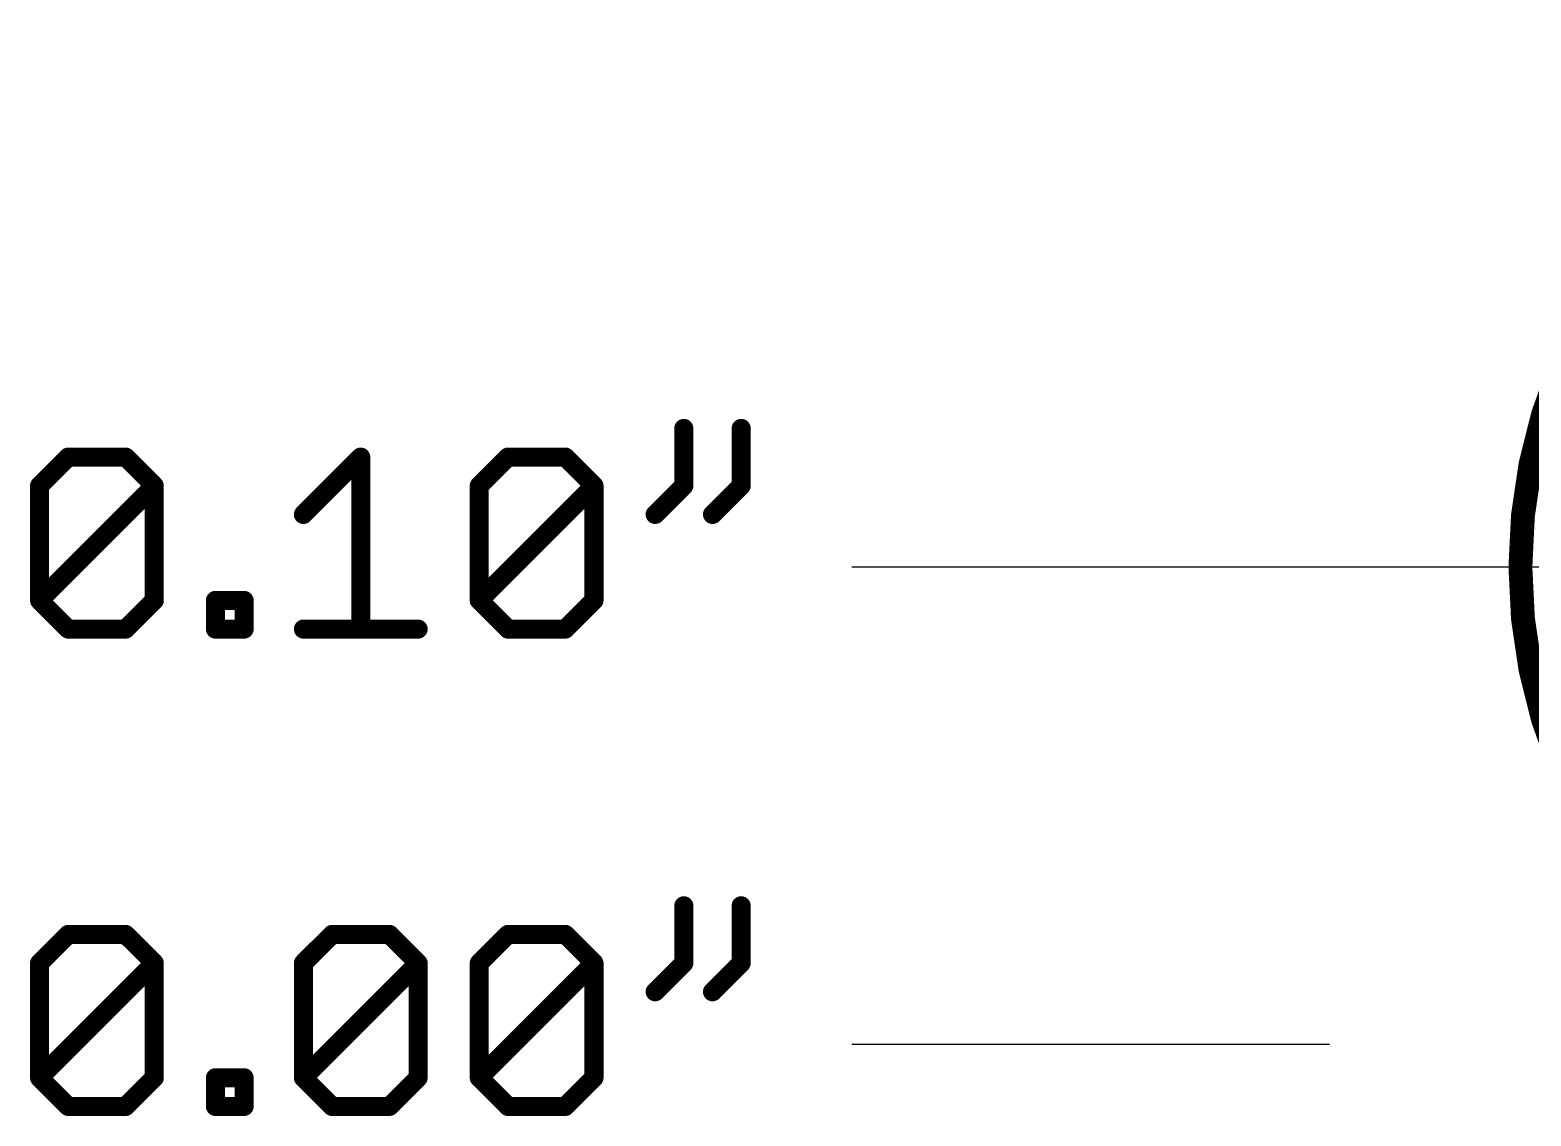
# Model space of a CAD drawing. Extents: x -8.2 to 28.1, y -0.4 to 23.5.
# Drawn here: x -8.18 to -0.2, y -0.38 to 5.4 of the extents above; entities that cross this region are included whole.
import ezdxf

# ---------------------------------------------------------------- set-up
doc = ezdxf.new("R2010")
doc.units = 0
doc.layers.add('39', color=12, linetype='CONTINUOUS')
doc.layers.add('48', color=253, linetype='CONTINUOUS')

msp = doc.modelspace()

# ---------------------------------------------------------------- linework, layer by layer
at = {"layer": '39', "const_width": 0.127}
msp.add_lwpolyline([(2.54, -0.254, 1), (2.54, 5.334, 1), (2.54, -0.254)], format="xyb", dxfattribs=at)
at = {"layer": '48'}
for p, q in [((13.97, 2.54), (-3.81, 2.54)), ((-1.27, 0), (-3.81, 0))]:
    msp.add_line(p, q, dxfattribs=at)
at = {"layer": '48', "const_width": 0.1016}
for points in [[(-4.7038, 3.2775), (-4.7038, 2.9725)], [(-4.3987, 3.2775), (-4.3987, 2.9725)], [(-8.1306, 2.9725), (-7.9781, 3.125)], [(-7.9781, 3.125), (-7.673, 3.125)], [(-7.673, 3.125), (-7.5205, 2.9725)], [(-6.7273, 2.8199), (-6.4223, 3.125)], [(-6.4223, 3.125), (-6.4223, 2.2098)], [(-5.7918, 2.9725), (-5.6393, 3.125)], [(-5.6393, 3.125), (-5.3342, 3.125)], [(-5.3342, 3.125), (-5.1817, 2.9725)], [(-8.1306, 2.3623), (-8.1306, 2.9725)], [(-8.1306, 2.3623), (-7.5205, 2.9725)], [(-7.5205, 2.9725), (-7.5205, 2.3623)], [(-5.7918, 2.3623), (-5.7918, 2.9725)], [(-5.7918, 2.3623), (-5.1817, 2.9725)], [(-5.1817, 2.9725), (-5.1817, 2.3623)], [(-4.7038, 2.9725), (-4.8563, 2.8199)], [(-4.3987, 2.9725), (-4.5512, 2.8199)], [(-7.9781, 2.2098), (-8.1306, 2.3623)], [(-7.5205, 2.3623), (-7.673, 2.2098)], [(-7.1951, 2.2098), (-7.1951, 2.3623)], [(-7.1951, 2.3623), (-7.0426, 2.3623)], [(-7.0426, 2.3623), (-7.0426, 2.2098)], [(-5.6393, 2.2098), (-5.7918, 2.3623)], [(-5.1817, 2.3623), (-5.3342, 2.2098)], [(-7.673, 2.2098), (-7.9781, 2.2098)], [(-7.0426, 2.2098), (-7.1951, 2.2098)], [(-6.7273, 2.2098), (-6.1172, 2.2098)], [(-5.3342, 2.2098), (-5.6393, 2.2098)], [(-4.7038, 0.7375), (-4.7038, 0.4325)], [(-4.3987, 0.7375), (-4.3987, 0.4325)], [(-8.1306, 0.4325), (-7.9781, 0.585)], [(-7.9781, 0.585), (-7.673, 0.585)], [(-7.673, 0.585), (-7.5205, 0.4325)], [(-6.7273, 0.4325), (-6.5748, 0.585)], [(-6.5748, 0.585), (-6.2697, 0.585)], [(-6.2697, 0.585), (-6.1172, 0.4325)], [(-5.7918, 0.4325), (-5.6393, 0.585)], [(-5.6393, 0.585), (-5.3342, 0.585)], [(-5.3342, 0.585), (-5.1817, 0.4325)], [(-8.1306, -0.1777), (-8.1306, 0.4325)], [(-8.1306, -0.1777), (-7.5205, 0.4325)], [(-7.5205, 0.4325), (-7.5205, -0.1777)], [(-6.7273, -0.1777), (-6.7273, 0.4325)], [(-6.7273, -0.1777), (-6.1172, 0.4325)], [(-6.1172, 0.4325), (-6.1172, -0.1777)], [(-5.7918, -0.1777), (-5.7918, 0.4325)], [(-5.7918, -0.1777), (-5.1817, 0.4325)], [(-5.1817, 0.4325), (-5.1817, -0.1777)], [(-4.7038, 0.4325), (-4.8563, 0.2799)], [(-4.3987, 0.4325), (-4.5512, 0.2799)], [(-7.9781, -0.3302), (-8.1306, -0.1777)], [(-7.5205, -0.1777), (-7.673, -0.3302)], [(-7.1951, -0.3302), (-7.1951, -0.1777)], [(-7.1951, -0.1777), (-7.0426, -0.1777)], [(-7.0426, -0.1777), (-7.0426, -0.3302)], [(-6.5748, -0.3302), (-6.7273, -0.1777)], [(-6.1172, -0.1777), (-6.2697, -0.3302)], [(-5.6393, -0.3302), (-5.7918, -0.1777)], [(-5.1817, -0.1777), (-5.3342, -0.3302)], [(-7.673, -0.3302), (-7.9781, -0.3302)], [(-7.0426, -0.3302), (-7.1951, -0.3302)], [(-6.2697, -0.3302), (-6.5748, -0.3302)], [(-5.3342, -0.3302), (-5.6393, -0.3302)]]:
    msp.add_lwpolyline(points, dxfattribs=at)
at = {"layer": '48', "const_width": 0.0508}
for points in [[(-4.6784, 3.2775, 1), (-4.7292, 3.2775)], [(-4.3733, 3.2775, 1), (-4.4241, 3.2775)], [(-7.9781, 3.1504, 1), (-7.9781, 3.0996)], [(-7.9601, 3.107, 1), (-7.996, 3.1429)], [(-7.6551, 3.1429, 1), (-7.691, 3.107)], [(-7.673, 3.0996, 1), (-7.673, 3.1504)], [(-6.3969, 3.125, 1), (-6.4477, 3.125)], [(-6.4043, 3.107, 1), (-6.4402, 3.1429)], [(-5.6393, 3.1504, 1), (-5.6393, 3.0996)], [(-5.6213, 3.107, 1), (-5.6573, 3.1429)], [(-5.3163, 3.1429, 1), (-5.3522, 3.107)], [(-5.3342, 3.0996, 1), (-5.3342, 3.1504)], [(-8.1052, 2.9725, 1), (-8.156, 2.9725)], [(-8.1486, 2.9904, 1), (-8.1127, 2.9545)], [(-7.4951, 2.9725, 1), (-7.5459, 2.9725)], [(-7.5025, 2.9545, 1), (-7.5385, 2.9904)], [(-7.5385, 2.9545, 1), (-7.5025, 2.9904)], [(-5.7664, 2.9725, 1), (-5.8172, 2.9725)], [(-5.8098, 2.9904, 1), (-5.7739, 2.9545)], [(-5.1563, 2.9725, 1), (-5.2071, 2.9725)], [(-5.1637, 2.9545, 1), (-5.1997, 2.9904)], [(-5.1997, 2.9545, 1), (-5.1637, 2.9904)], [(-4.7292, 2.9725, 1), (-4.6784, 2.9725)], [(-4.6858, 2.9545, 1), (-4.7217, 2.9904)], [(-4.4241, 2.9725, 1), (-4.3733, 2.9725)], [(-4.3807, 2.9545, 1), (-4.4167, 2.9904)], [(-6.7453, 2.8379, 1), (-6.7094, 2.802)], [(-4.8743, 2.8379, 1), (-4.8383, 2.802)], [(-4.5692, 2.8379, 1), (-4.5333, 2.802)], [(-8.1127, 2.3803, 1), (-8.1486, 2.3444)], [(-8.1486, 2.3803, 1), (-8.1127, 2.3444)], [(-7.5025, 2.3444, 1), (-7.5385, 2.3803)], [(-7.1697, 2.3623, 1), (-7.2205, 2.3623)], [(-7.1951, 2.3877, 1), (-7.1951, 2.3369)], [(-7.0172, 2.3623, 1), (-7.068, 2.3623)], [(-7.0426, 2.3369, 1), (-7.0426, 2.3877)], [(-5.7739, 2.3803, 1), (-5.8098, 2.3444)], [(-5.8098, 2.3803, 1), (-5.7739, 2.3444)], [(-5.1637, 2.3444, 1), (-5.1997, 2.3803)], [(-8.156, 2.3623, 1), (-8.1052, 2.3623)], [(-7.5459, 2.3623, 1), (-7.4951, 2.3623)], [(-5.8172, 2.3623, 1), (-5.7664, 2.3623)], [(-5.2071, 2.3623, 1), (-5.1563, 2.3623)], [(-7.9781, 2.2352, 1), (-7.9781, 2.1844)], [(-7.996, 2.1918, 1), (-7.9601, 2.2278)], [(-7.691, 2.2278, 1), (-7.6551, 2.1918)], [(-7.673, 2.1844, 1), (-7.673, 2.2352)], [(-7.1951, 2.2352, 1), (-7.1951, 2.1844)], [(-7.0426, 2.1844, 1), (-7.0426, 2.2352)], [(-6.7273, 2.2352, 1), (-6.7273, 2.1844)], [(-6.1172, 2.1844, 1), (-6.1172, 2.2352)], [(-5.6393, 2.2352, 1), (-5.6393, 2.1844)], [(-5.6573, 2.1918, 1), (-5.6213, 2.2278)], [(-5.3522, 2.2278, 1), (-5.3163, 2.1918)], [(-5.3342, 2.1844, 1), (-5.3342, 2.2352)], [(-7.2205, 2.2098, 1), (-7.1697, 2.2098)], [(-7.068, 2.2098, 1), (-7.0172, 2.2098)], [(-6.4477, 2.2098, 1), (-6.3969, 2.2098)], [(-4.6784, 0.7375, 1), (-4.7292, 0.7375)], [(-4.3733, 0.7375, 1), (-4.4241, 0.7375)], [(-7.9781, 0.6104, 1), (-7.9781, 0.5596)], [(-7.9601, 0.567, 1), (-7.996, 0.6029)], [(-7.6551, 0.6029, 1), (-7.691, 0.567)], [(-7.673, 0.5596, 1), (-7.673, 0.6104)], [(-6.5748, 0.6104, 1), (-6.5748, 0.5596)], [(-6.5568, 0.567, 1), (-6.5928, 0.6029)], [(-6.2518, 0.6029, 1), (-6.2877, 0.567)], [(-6.2697, 0.5596, 1), (-6.2697, 0.6104)], [(-5.6393, 0.6104, 1), (-5.6393, 0.5596)], [(-5.6213, 0.567, 1), (-5.6573, 0.6029)], [(-5.3163, 0.6029, 1), (-5.3522, 0.567)], [(-5.3342, 0.5596, 1), (-5.3342, 0.6104)], [(-8.1052, 0.4325, 1), (-8.156, 0.4325)], [(-7.4951, 0.4325, 1), (-7.5459, 0.4325)], [(-7.5025, 0.4145, 1), (-7.5385, 0.4504)], [(-6.7019, 0.4325, 1), (-6.7527, 0.4325)], [(-6.0918, 0.4325, 1), (-6.1426, 0.4325)], [(-6.0993, 0.4145, 1), (-6.1352, 0.4504)], [(-5.7664, 0.4325, 1), (-5.8172, 0.4325)], [(-5.1563, 0.4325, 1), (-5.2071, 0.4325)], [(-5.1637, 0.4145, 1), (-5.1997, 0.4504)], [(-4.6858, 0.4145, 1), (-4.7217, 0.4504)], [(-4.3807, 0.4145, 1), (-4.4167, 0.4504)], [(-8.1486, 0.4504, 1), (-8.1127, 0.4145)], [(-7.5385, 0.4145, 1), (-7.5025, 0.4504)], [(-6.7453, 0.4504, 1), (-6.7094, 0.4145)], [(-6.1352, 0.4145, 1), (-6.0993, 0.4504)], [(-5.8098, 0.4504, 1), (-5.7739, 0.4145)], [(-5.1997, 0.4145, 1), (-5.1637, 0.4504)], [(-4.7292, 0.4325, 1), (-4.6784, 0.4325)], [(-4.4241, 0.4325, 1), (-4.3733, 0.4325)], [(-4.8743, 0.2979, 1), (-4.8383, 0.262)], [(-4.5692, 0.2979, 1), (-4.5333, 0.262)], [(-8.1127, -0.1597, 1), (-8.1486, -0.1956)], [(-8.1486, -0.1597, 1), (-8.1127, -0.1956)], [(-8.156, -0.1777, 1), (-8.1052, -0.1777)], [(-7.5459, -0.1777, 1), (-7.4951, -0.1777)], [(-7.5025, -0.1956, 1), (-7.5385, -0.1597)], [(-7.1697, -0.1777, 1), (-7.2205, -0.1777)], [(-7.1951, -0.1523, 1), (-7.1951, -0.2031)], [(-7.0172, -0.1777, 1), (-7.068, -0.1777)], [(-7.0426, -0.2031, 1), (-7.0426, -0.1523)], [(-6.7094, -0.1597, 1), (-6.7453, -0.1956)], [(-6.7453, -0.1597, 1), (-6.7094, -0.1956)], [(-6.7527, -0.1777, 1), (-6.7019, -0.1777)], [(-6.1426, -0.1777, 1), (-6.0918, -0.1777)], [(-6.0993, -0.1956, 1), (-6.1352, -0.1597)], [(-5.7739, -0.1597, 1), (-5.8098, -0.1956)], [(-5.8098, -0.1597, 1), (-5.7739, -0.1956)], [(-5.8172, -0.1777, 1), (-5.7664, -0.1777)], [(-5.2071, -0.1777, 1), (-5.1563, -0.1777)], [(-5.1637, -0.1956, 1), (-5.1997, -0.1597)], [(-7.9781, -0.3048, 1), (-7.9781, -0.3556)], [(-7.996, -0.3482, 1), (-7.9601, -0.3122)], [(-7.691, -0.3122, 1), (-7.6551, -0.3482)], [(-7.673, -0.3556, 1), (-7.673, -0.3048)], [(-7.1951, -0.3048, 1), (-7.1951, -0.3556)], [(-7.2205, -0.3302, 1), (-7.1697, -0.3302)], [(-7.068, -0.3302, 1), (-7.0172, -0.3302)], [(-7.0426, -0.3556, 1), (-7.0426, -0.3048)], [(-6.5748, -0.3048, 1), (-6.5748, -0.3556)], [(-6.5928, -0.3482, 1), (-6.5568, -0.3122)], [(-6.2877, -0.3122, 1), (-6.2518, -0.3482)], [(-6.2697, -0.3556, 1), (-6.2697, -0.3048)], [(-5.6393, -0.3048, 1), (-5.6393, -0.3556)], [(-5.6573, -0.3482, 1), (-5.6213, -0.3122)], [(-5.3522, -0.3122, 1), (-5.3163, -0.3482)], [(-5.3342, -0.3556, 1), (-5.3342, -0.3048)]]:
    msp.add_lwpolyline(points, format="xyb", dxfattribs=at)

doc.saveas('drawing.dxf')
